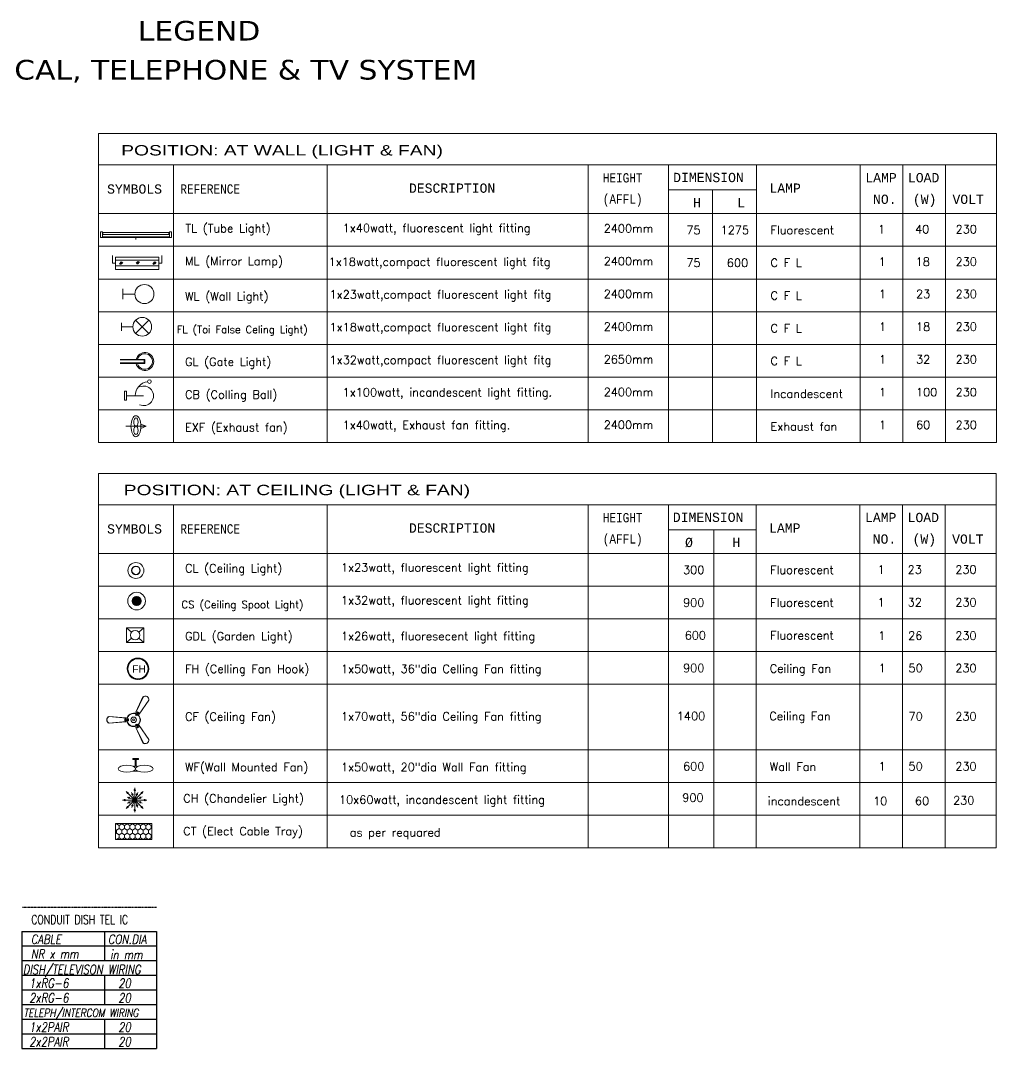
# Model space of a CAD drawing. Header units: inches. Extents: x 12301 to 12887, y -2511 to -2118.
# Drawn here: x 12516.5 to 12887.5, y -2508.2 to -2117.5 of the extents above; entities that cross this region are included whole.
import ezdxf

# ---------------------------------------------------------------- set-up
doc = ezdxf.new("R2010")
doc.units = ezdxf.units.IN
doc.header["$LTSCALE"] = 15
doc.header["$MEASUREMENT"] = 0
doc.linetypes.add('BORDER', pattern=[1.75, 0.5, -0.25, 0.5, -0.25, 0, -0.25])
doc.layers.get('0').update_dxf_attribs({"lineweight": 13})
for name, color, linetype, lineweight in [('E-CB-Calling-Bell', 1, 'Continuous', 18), ('E-CF-Ceiling-Fan', 7, 'Continuous', 18), ('E-CFL', 3, 'Continuous', 18), ('E-CH Light', 104, 'Continuous', 18), ('E-CKT', 7, 'Continuous', 9), ('E-CL-Ceiling-Light', 20, 'Continuous', 18), ('E-FH-Fan-hook', 4, 'Continuous', 18), ('E-fixtur', 2, 'Continuous', 18), ('E-GL-Gate-Light', 134, 'Continuous', 18), ('E-GL-Helogen-Light', 242, 'Continuous', 20), ('E-ML-Mirror-Light', 6, 'Continuous', 18), ('E-Tel Dish IC-Conduit', 11, 'BORDER', 30), ('E-WALL-LIGHT', 4, 'Continuous', 18), ('E-WF-Wall-Bracket-Fan', 212, 'Continuous', 18), ('E-WTL-Wall-Tube-Light', 6, 'Continuous', 18), ('Electrical Cable Tray', 230, 'Continuous', 18), ('LIGHTING', 7, 'Continuous', 18)]:
    doc.layers.add(name, color=color, linetype=linetype, lineweight=lineweight)
doc.styles.add('DIM', font='arial.ttf', dxfattribs={"width": 0.8, "height": 5})
doc.styles.add('SIMPLEX', font='simplex.shx', dxfattribs={"width": 0.7})
doc.styles.add('TAHUMA', font='tahoma.ttf')
doc.styles.add('TAVE1', font='ROMANS.shx', dxfattribs={"width": 0.75})
doc.styles.add('TEX', font='monotxt.shx', dxfattribs={"height": 12})
doc.styles.add('TX25', font='FAST.SHX', dxfattribs={"height": 250})

# ---------------------------------------------------------------- blocks, each defined once
blk = doc.blocks.new('WALL-LIGHT')
for p, q in [((-0.062, 0.259), (0.062, 0.259)), ((0, 0.114), (0, 0.259))]:
    blk.add_line(p, q)
blk.add_circle((0, 0), 0.114)
blk = doc.blocks.new('E-MIRROR')
for p, q in [((-2.08, 5.28, 10051), (-19.37, 5.28, 10051)), ((-19.37, 1.28, 10051), (-19.37, 5.28, 10051)), ((-19.37, 4.09, 10051), (-2.08, 4.09, 10051)), ((-18.21, 2.96), (-17.6, 3.58)), ((-17.97, 2.8, -10051), (-17.11, 3.68, -10051)), ((-11.61, 2.82), (-11, 3.44)), ((-11.38, 2.66, -10051), (-10.52, 3.55, -10051)), ((-4.95, 2.96), (-4.34, 3.58)), ((-4.71, 2.8, -10051), (-3.85, 3.68, -10051)), ((-2.08, 1.28, 10051), (-2.08, 5.28, 10051)), ((-19.37, 3.24, 10051), (-20.54, 3.24, 10051)), ((-20.54, 3.24, 10051), (-20.54, 0.63, 10051)), ((-19.37, 2.19, 10051), (-2.08, 2.19, 10051)), ((-2.08, 1.28, 10051), (-19.37, 1.28, 10051)), ((-17.53, 2.78), (-16.92, 3.4)), ((-10.94, 2.64), (-10.33, 3.27)), ((-4.27, 2.78), (-3.66, 3.4)), ((-2.08, 3.24, 10051), (-0.92, 3.24, 10051)), ((-0.92, 3.24, 10051), (-0.92, 0.63, 10051))]:
    blk.add_line(p, q)
blk = doc.blocks.new('A$C473D73AC')
at = {"ltscale": 2}
blk.add_line((248, 293), (248, 29), dxfattribs=at)
blk.add_lwpolyline([(176, 31), (315, 31), (315, 0), (176, 0)], close=True, dxfattribs=at)
blk.add_circle((28, 382), 28.4, dxfattribs=at)
for centre, major_axis, start_param, end_param in [((248, 382), (-155, 155), 0.914931, 2.35673), ((248, 293), (-107, 107), 3.49246, 7.503114)]:
    blk.add_ellipse(centre, major_axis=major_axis, ratio=1, start_param=start_param, end_param=end_param)
blk = doc.blocks.new('A$C28630CE7')
at = {"ltscale": 2}
for p, q in [((0, 1.33), (0, 5.2)), ((0, 5.2), (1.34, 5.2)), ((1.34, 1.33), (0, 1.33)), ((1.34, 5.2), (1.34, 1.33)), ((1.73, 4.6), (1.34, 4.6)), ((1.73, 3.61), (1.34, 3.61)), ((1.34, 1.33), (1.34, 1.8)), ((1.34, 1.8), (46.66, 1.8)), ((46.66, 1.33), (1.34, 1.33)), ((1.73, 3.4), (1.73, 4.81)), ((1.73, 4.81), (46.27, 4.81)), ((46.27, 3.4), (1.73, 3.4)), ((46.27, 3.4), (46.27, 4.81)), ((46.27, 4.6), (46.66, 4.6)), ((46.27, 3.61), (46.66, 3.61)), ((48, 5.2), (46.66, 5.2)), ((46.66, 5.2), (46.66, 1.33)), ((46.66, 1.8), (46.66, 1.33)), ((46.66, 1.33), (48, 1.33)), ((48, 1.33), (48, 5.2))]:
    blk.add_line(p, q, dxfattribs=at)
blk.add_line((24, 1.33), (24, 0))
blk = doc.blocks.new('FAN56')
at = {"layer": 'LIGHTING'}
for p, q in [((2.3, 7.9), (9.7, 23.9)), ((2.4, 7.8), (9.8, 23.8)), ((15.7, 20.4), (5.6, 6)), ((15.8, 20.4), (5.7, 5.9)), ((-25.5, 3.5), (-8, 2)), ((-25.5, 3.4), (-8, 1.8)), ((-9.1, 0.4), (-8.8, 0.6)), ((-8.2, 0.6), (-8.9, 1)), ((-8.4, -0.2), (-8.6, 0.1)), ((-6.7, 0.6), (-5.9, 0.9)), ((-6.4, -0.1), (-6.5, 0.2)), ((-6, 0.4), (-5.7, 0.6)), ((2.8, 6.1), (2.1, 5.6)), ((2.5, 5.6), (2.5, 5.2)), ((3.1, 5.6), (3.5, 5.6)), ((3.3, 5), (3.3, 4.7)), ((3.6, 7.4), (3.6, 8.2)), ((3.8, 5.5), (3.8, 4.6)), ((4, 7.4), (4.4, 7.4)), ((4.1, 8.2), (4.1, 7.8)), ((4.6, 6.8), (5.3, 7.2)), ((4.9, 7.7), (4.9, 7.4)), ((-8, -1.8), (-25.5, -3.4)), ((-8, -2), (-25.5, -3.5)), ((-9.1, -0.6), (-8.8, -0.4)), ((-8.2, -0.6), (-8.9, -1)), ((-6.7, -0.6), (-5.9, -0.9)), ((-6.1, -0.6), (-5.8, -0.4)), ((2.8, -6.1), (2.1, -5.6)), ((9.7, -23.9), (2.3, -7.9)), ((2.7, -5.4), (2.4, -5.2)), ((9.8, -23.8), (2.4, -7.8)), ((3.3, -5.5), (3.1, -5.8)), ((3.5, -5), (3.2, -4.8)), ((3.6, -7.4), (3.6, -8.2)), ((3.8, -5.5), (3.8, -4.6)), ((4.2, -8.1), (3.9, -7.9)), ((4.4, -7.2), (4.2, -7.5)), ((4.6, -6.8), (5.3, -7.2)), ((5.1, -7.6), (4.8, -7.5)), ((5.6, -6), (15.7, -20.4)), ((5.7, -5.9), (15.8, -20.4))]:
    blk.add_line(p, q, dxfattribs=at)
for centre, radius in [((-9, 0.5), 0.176), ((-8.5, -0.1), 0.176), ((-6.5, 0.1), 0.176), ((-5.9, 0.5), 0.176), ((0, 0), 2.91), ((0, 0), 2.8), ((0, 0), 1.16), ((0, 0), 1.04), ((2.5, 5.4), 0.176), ((3.3, 5.6), 0.176), ((3.3, 4.9), 0.176), ((4.1, 8), 0.176), ((4.2, 7.4), 0.176), ((4.9, 7.5), 0.176), ((-9, -0.5), 0.176), ((-5.9, -0.5), 0.176), ((2.5, -5.3), 0.176), ((3.2, -5.6), 0.176), ((3.4, -4.9), 0.176), ((4.1, -8), 0.176), ((4.3, -7.3), 0.176), ((4.9, -7.5), 0.176)]:
    blk.add_circle(centre, radius, dxfattribs=at)
for centre, radius, start, end in [((12.2, 21.2), 3.68, 347.3557, 132.6443), ((12.2, 21.2), 3.57, 347.726, 132.274), ((-24.4, 0), 3.68, 107.3557, 252.6443), ((-24.4, 0), 3.57, 107.726, 252.274), ((0, 0), 9.37, 175.5055, 184.4945), ((-9.1, 0.7), 0.293, 62.3685, 175.5055), ((0, 0), 8.2, 166.1924, 175.904), ((-7.4, 3), 2.53, 252.404, 287.596), ((0, 0), 7.03, 64.034, 175.92), ((0, 0), 6.68, 65.0324, 174.9676), ((-5.8, 0.7), 0.293, 353.3233, 114.7287), ((0, 0), 5.51, 173.3233, 186.6767), ((2.3, 5.3), 0.293, 125.2713, 246.6767), ((0, 0), 5.51, 53.3233, 66.6767), ((0, 0), 8.2, 64.096, 73.8076), ((1.2, 7.8), 2.38, 311.296, 348.704), ((3.5, 4.7), 0.293, 233.3233, 354.7287), ((3.9, 8.2), 0.293, 64.4945, 177.6315), ((6.3, 4.9), 2.53, 132.404, 167.596), ((0, 0), 6.68, 305.0324, 54.9676), ((0, 0), 7.03, 304.034, 55.92), ((0, 0), 9.37, 55.5055, 64.4945), ((0, 0), 8.2, 46.1924, 55.904), ((5.1, 7.5), 0.293, 302.3685, 55.5055), ((-9.1, -0.7), 0.293, 184.4945, 297.6315), ((-7.4, -2.8), 2.38, 71.296, 108.704), ((0, 0), 8.2, 184.096, 193.8076), ((0, 0), 7.03, 184.034, 295.92), ((0, 0), 6.68, 185.0324, 294.9676), ((-5.8, -0.7), 0.293, 245.2713, 6.6767), ((2.3, -5.3), 0.293, 113.3233, 234.7287), ((0, 0), 5.51, 293.3233, 306.6767), ((0, 0), 8.2, 286.1924, 295.904), ((1.1, -7.9), 2.53, 12.404, 47.596), ((3.5, -4.7), 0.293, 5.2713, 126.6767), ((3.9, -8.2), 0.293, 182.3685, 295.5055), ((6.2, -5), 2.38, 191.296, 228.704), ((0, 0), 9.37, 295.5055, 304.4945), ((0, 0), 8.2, 304.096, 313.8076), ((5.1, -7.5), 0.293, 304.4945, 57.6315), ((12.2, -21.2), 3.68, 227.3557, 12.6443), ((12.2, -21.2), 3.57, 227.726, 12.274)]:
    blk.add_arc(centre, radius, start, end, dxfattribs=at)
blk = doc.blocks.new('CL- Celling Light')
at = {"layer": 'E-CL-Ceiling-Light'}
for major_axis in [(4.48, 4.48), (2.48, 2.48), (2.24, 2.24)]:
    blk.add_ellipse((0, 0), major_axis=major_axis, ratio=1, start_param=5.497787, end_param=11.780972, dxfattribs=at)
blk = doc.blocks.new('E-FH')
at = {"ltscale": 2}
h = blk.add_hatch(dxfattribs=at)
h.set_pattern_fill('ANSI31', color=256, scale=45.36, style=0)
h.set_pattern_definition([(45, (145903.6855, -100361.581), (-4.00929545, 4.00929545), [])])
edge = h.paths.add_edge_path(flags=16)
edge.add_arc((77310.9, -227893.7), 96.2, 0, 360)
edge = h.paths.add_edge_path()
edge.add_arc((77310.9, -227893.7), 102.8, 0, 360)
for radius in [102.8, 96.2]:
    blk.add_circle((77310.9, -227893.7), radius, dxfattribs=at)
at = {"ltscale": 2, "style": 'TX25'}
blk.add_text('FH', height=72.58, dxfattribs=at).set_placement((77255.9, -227932.4))
blk = doc.blocks.new('E-GATE-LIGHT')
at = {"ltscale": 0.5}
for p, q in [((39.99, -9.94), (40.01, -28)), ((40.41, -10.37), (40.43, -28)), ((42.57, -10.36), (42.58, -28)), ((42.99, -9.94), (43.01, -28))]:
    blk.add_line(p, q, dxfattribs=at)
for p, q in [((39.99, -9.94), (42.99, -9.94)), ((40.41, -10.37), (42.57, -10.36))]:
    blk.add_line(p, q)
for radius in [6.53, 6.53, 5.68]:
    blk.add_arc((41.49, -9.94), radius, 283.33976, 256.76307, dxfattribs=at)
blk = doc.blocks.new('CH')
at = {"layer": 'E-fixtur', "color": 118}
for p, q in [((0, 0.217), (0, 0.251)), ((-0.217, 0), (-0.251, 0)), ((-0.035, 0), (-0.199, 0)), ((-0.154, 0.154), (-0.177, 0.177)), ((-0.155, 0.063), (-0.124, 0.05)), ((-0.025, 0.025), (-0.14, 0.14)), ((-0.107, 0.043), (-0.032, 0.013)), ((-0.065, 0.154), (-0.052, 0.124)), ((-0.045, 0.107), (-0.014, 0.032)), ((0, 0.199), (0, 0.035)), ((0.013, 0.032), (0.043, 0.107)), ((0.14, 0.14), (0.025, 0.025)), ((0.108, 0.045), (0.032, 0.014)), ((0.199, 0), (0.035, 0)), ((0.05, 0.124), (0.063, 0.155)), ((0.154, 0.065), (0.124, 0.052)), ((0.177, 0.177), (0.154, 0.154)), ((0.251, 0), (0.217, 0)), ((-0.154, -0.154), (-0.177, -0.177)), ((-0.123, -0.052), (-0.154, -0.065)), ((-0.025, -0.025), (-0.14, -0.14)), ((-0.032, -0.014), (-0.106, -0.045)), ((-0.063, -0.155), (-0.051, -0.124)), ((-0.043, -0.107), (-0.013, -0.032)), ((0, -0.035), (0, -0.199)), ((0.014, -0.032), (0.045, -0.107)), ((0.14, -0.14), (0.025, -0.025)), ((0.032, -0.013), (0.108, -0.044)), ((0.052, -0.124), (0.065, -0.154)), ((0.124, -0.051), (0.155, -0.063)), ((0.177, -0.177), (0.154, -0.154)), ((0, -0.217), (0, -0.251))]:
    blk.add_line(p, q, dxfattribs=at)
at = {"layer": 'E-fixtur', "color": 1}
for centre, radius in [((0, 0.208), 0.0138), ((0, 0.208), 0.0094), ((-0.208, 0), 0.0138), ((-0.208, 0), 0.0094), ((-0.147, 0.147), 0.0138), ((-0.147, 0.147), 0.0094), ((-0.115, 0.047), 0.0138), ((-0.115, 0.047), 0.0094), ((-0.048, 0.115), 0.0138), ((-0.048, 0.115), 0.0094), ((0, 0), 0.0348), ((0, 0), 0.0348), ((0, 0), 0.0292), ((0, 0), 0.0139), ((0.047, 0.115), 0.0138), ((0.047, 0.115), 0.0094), ((0.115, 0.048), 0.0138), ((0.115, 0.048), 0.0094), ((0.147, 0.147), 0.0138), ((0.147, 0.147), 0.0094), ((0.208, 0), 0.0138), ((0.208, 0), 0.0094), ((-0.147, -0.147), 0.0138), ((-0.147, -0.147), 0.0094), ((-0.115, -0.048), 0.0138), ((-0.115, -0.048), 0.0094), ((-0.047, -0.115), 0.0138), ((-0.047, -0.115), 0.0094), ((0, -0.208), 0.0138), ((0, -0.208), 0.0094), ((0.048, -0.115), 0.0138), ((0.048, -0.115), 0.0094), ((0.115, -0.047), 0.0138), ((0.115, -0.047), 0.0094), ((0.147, -0.147), 0.0138), ((0.147, -0.147), 0.0094)]:
    blk.add_circle(centre, radius, dxfattribs=at)
at = {"layer": 'E-fixtur', "color": 5}
for centre, radius, start, end in [((-0.024, 0.008), 0.00395, 84.0239, 157.4781), ((-0.024, 0.008), 0.00395, 166.5219, 239.9761), ((-0.024, 0.007), 0.00296, 234.8558, 279.1614), ((-0.024, 0.008), 0.00296, 44.8386, 89.1442), ((-0.022, -0.007), 0.0114, 70.1052, 96.7959), ((-0.014, 0.019), 0.0114, 227.2041, 253.8948), ((-0.015, 0.021), 0.00395, 130.5219, 203.9761), ((-0.016, 0.008), 0.00449, 241.1893, 314.1417), ((-0.015, 0.02), 0.00296, 198.8558, 243.1614), ((-0.015, 0.02), 0.00395, 48.0239, 121.4781), ((-0.022, 0.007), 0.0114, 34.1052, 60.7959), ((-0.018, 0.004), 0.00449, 9.8583, 82.8107), ((-0.009, 0.016), 0.00449, 205.1893, 278.1417), ((-0.014, 0.021), 0.00296, 8.8386, 53.1442), ((0, 0.024), 0.0114, 191.2041, 217.8948), ((-0.012, 0.013), 0.00449, 333.8583, 46.8107), ((0, 0.025), 0.00395, 94.5219, 167.9761), ((-0.001, 0.025), 0.00296, 162.8558, 207.1614), ((-0.014, 0.019), 0.0114, 358.1052, 24.7959), ((0.002, 0.018), 0.00449, 169.1893, 242.1417), ((0, 0.025), 0.00395, 12.0239, 85.4781), ((-0.002, 0.018), 0.00449, 297.8583, 10.8107), ((0.014, 0.019), 0.0114, 155.2041, 181.8948), ((0.001, 0.025), 0.00296, 332.8386, 17.1442), ((0.012, 0.013), 0.00449, 133.1893, 206.1417), ((0.009, 0.016), 0.00449, 261.8583, 334.8107), ((0, 0.024), 0.0114, 322.1052, 348.7959), ((0.014, 0.021), 0.00296, 126.8558, 171.1614), ((0.015, 0.02), 0.00395, 58.5219, 131.9761), ((0.022, 0.007), 0.0114, 119.2041, 145.8948), ((0.018, 0.004), 0.00449, 97.1893, 170.1417), ((0.016, 0.008), 0.00449, 225.8583, 298.8107), ((0.015, 0.021), 0.00395, 336.0239, 49.4781), ((0.015, 0.02), 0.00296, 296.8386, 341.1442), ((0.014, 0.019), 0.0114, 286.1052, 312.7959), ((0.022, -0.007), 0.0114, 83.2041, 109.8948), ((0.024, 0.008), 0.00296, 90.8558, 135.1614), ((0.024, 0.008), 0.00395, 22.5219, 95.9761), ((0.024, 0.007), 0.00296, 260.8386, 305.1442), ((0.024, 0.008), 0.00395, 300.0239, 13.4781), ((-0.024, -0.008), 0.00395, 120.0239, 193.4781), ((-0.024, -0.008), 0.00395, 202.5219, 275.9761), ((-0.024, -0.007), 0.00296, 80.8386, 125.1442), ((-0.022, 0.007), 0.0114, 263.2041, 289.8948), ((-0.024, -0.008), 0.00296, 270.8558, 315.1614), ((-0.014, -0.019), 0.0114, 106.1052, 132.7959), ((-0.016, -0.008), 0.00449, 45.8583, 118.8107), ((-0.015, -0.021), 0.00395, 156.0239, 229.4781), ((-0.015, -0.02), 0.00296, 116.8386, 161.1442), ((-0.018, -0.004), 0.00449, 277.1893, 350.1417), ((-0.022, -0.007), 0.0114, 299.2041, 325.8948), ((-0.015, -0.02), 0.00395, 238.5219, 311.9761), ((-0.009, -0.016), 0.00449, 81.8583, 154.8107), ((-0.014, -0.021), 0.00296, 306.8558, 351.1614), ((0, -0.024), 0.0114, 142.1052, 168.7959), ((-0.012, -0.013), 0.00449, 313.1893, 26.1417), ((-0.001, -0.025), 0.00296, 152.8386, 197.1442), ((0, -0.025), 0.00395, 192.0239, 265.4781), ((-0.014, -0.019), 0.0114, 335.2041, 1.8948), ((0.002, -0.018), 0.00449, 117.8583, 190.8107), ((-0.002, -0.018), 0.00449, 349.1893, 62.1417), ((0, -0.025), 0.00395, 274.5219, 347.9761), ((0.014, -0.019), 0.0114, 178.1052, 204.7959), ((0.001, -0.025), 0.00296, 342.8558, 27.1614), ((0.009, -0.016), 0.00449, 25.1893, 98.1417), ((0.012, -0.013), 0.00449, 153.8583, 226.8107), ((0, -0.024), 0.0114, 11.2041, 37.8948), ((0.014, -0.021), 0.00296, 188.8386, 233.1442), ((0.015, -0.02), 0.00395, 228.0239, 301.4781), ((0.016, -0.008), 0.00449, 61.1893, 134.1417), ((0.018, -0.004), 0.00449, 189.8583, 262.8107), ((0.022, -0.007), 0.0114, 214.1052, 240.7959), ((0.014, -0.019), 0.0114, 47.2041, 73.8948), ((0.015, -0.02), 0.00296, 18.8558, 63.1614), ((0.015, -0.021), 0.00395, 310.5219, 23.9761), ((0.022, 0.007), 0.0114, 250.1052, 276.7959), ((0.024, -0.008), 0.00296, 224.8386, 269.1442), ((0.024, -0.007), 0.00296, 54.8558, 99.1614), ((0.024, -0.008), 0.00395, 264.0239, 337.4781), ((0.024, -0.008), 0.00395, 346.5219, 59.9761)]:
    blk.add_arc(centre, radius, start, end, dxfattribs=at)
blk = doc.blocks.new('EXF')
at = {"layer": 'E-fixtur', "color": 196, "ltscale": 5}
for q in [(-0.255, 0), (0.122, 0.055), (0.122, -0.055)]:
    blk.add_line((0.255, 0), q, dxfattribs=at)
at = {"layer": 'E-fixtur', "color": 6, "extrusion": (0, 0, -1)}
blk.add_ellipse((-0.002, 0), major_axis=(0, 0.267), ratio=0.472522, dxfattribs=at)
at = {"layer": 'E-fixtur', "color": 200, "ltscale": 5}
blk.add_ellipse((-0.002, 0.107), major_axis=(0, 0.107), ratio=0.528937, start_param=3.141593, end_param=9.424778, dxfattribs=at)
at = {"layer": 'E-fixtur', "color": 200, "ltscale": 5, "extrusion": (0, 0, -1)}
blk.add_ellipse((-0.002, -0.107), major_axis=(0, 0.107), ratio=0.528937, dxfattribs=at)
blk = doc.blocks.new('IC')
h = blk.add_hatch()
h.set_pattern_fill('ANSI37', color=256, scale=5, style=0)
h.set_pattern_definition([(45, (-31987.5, 39264), (-0.441941738, 0.441941738), []), (135, (-31987.5, 39264), (-0.441941738, -0.441941738), [])])
h.paths.add_polyline_path([(-28.43, 23.91, 1), (-35.55, 23.91, 1)])
for radius in [7.12, 3.56]:
    blk.add_circle((-31.99, 23.91), radius)
blk = doc.blocks.new('GL-LIGHT')
at = {"layer": 'E-GL-Helogen-Light'}
for p, q in [((-71.3, 278.5), (-43.7, 255)), ((-4.1, 255), (23.5, 278.5)), ((-71.3, 197.9), (-43.7, 221.4)), ((-4.1, 221.4), (23.5, 197.9))]:
    blk.add_line(p, q, dxfattribs=at)
blk.add_lwpolyline([(-71.3, 197.9), (23.5, 197.9), (23.5, 278.5), (-71.3, 278.5)], close=True, dxfattribs=at)
blk.add_circle((-23.9, 238.2), 26, dxfattribs=at)
blk = doc.blocks.new('A$C5B1A0392')
for p, q in [((371, 130), (371, 279)), ((396, 130), (396, 279))]:
    blk.add_line(p, q)
at = {"ltscale": 2}
blk.add_lwpolyline([(322, 298), (448, 298), (448, 279), (322, 279)], close=True, dxfattribs=at)
for centre, start, end in [((382, -153), 80.1456, 99.8544), ((382, 304), 260.1456, 279.8544)]:
    blk.add_arc(centre, 283, start, end, dxfattribs=at)
at = {"extrusion": (0, 0, -1)}
blk.add_ellipse((191, 75), major_axis=(191, 0), ratio=0.395131, dxfattribs=at)
blk.add_ellipse((573, 75), major_axis=(-191, 0), ratio=0.395131)

msp = doc.modelspace()

# ---------------------------------------------------------------- hatches: boundary and pattern name
at = {"layer": 'Electrical Cable Tray'}
h = msp.add_hatch(dxfattribs=at)
h.set_pattern_fill('HONEY', color=256, scale=9.382059, angle=270, style=0)
h.set_pattern_definition([(270, (23163.2969, -12527.9378), (1.01563769, -1.75913609), [1.1727574, -2.34551479]), (30, (23163.2969, -12527.9378), (1.0156377, 1.759136086), [1.1727574, -2.34551479]), (330, (23163.2969, -12527.9378), (2.03127539, -4e-09), [-2.34551479, 1.1727574])])
h.paths.add_polyline_path([(12552.54, -2422.75), (12566.35, -2422.75), (12566.35, -2428.8), (12552.54, -2428.8)])

# ---------------------------------------------------------------- linework, layer by layer
at = {"layer": 'E-fixtur', "color": 1}
for p, q in [((12546.17, -2160.5), (12546.17, -2277.96)), ((12546.17, -2160.5), (12887.46, -2160.5)), ((12887.46, -2160.5), (12887.46, -2277.96)), ((12546.17, -2277.96), (12887.46, -2277.96)), ((12546.17, -2289.65), (12887.33, -2289.65)), ((12546.17, -2289.65), (12546.17, -2432)), ((12887.33, -2289.65), (12887.33, -2432)), ((12546.17, -2432), (12887.33, -2432))]:
    msp.add_line(p, q, dxfattribs=at)
at = {"layer": 'E-fixtur', "color": 36}
for p, q in [((12546.17, -2172.4), (12887.46, -2172.4)), ((12574.66, -2172.4), (12574.66, -2190.87)), ((12632.98, -2172.4), (12632.98, -2277.96)), ((12732.19, -2172.4), (12732.19, -2277.96)), ((12762.78, -2172.4), (12762.78, -2277.96)), ((12796.3, -2172.4), (12796.3, -2277.96)), ((12835.66, -2172.4), (12835.66, -2277.96)), ((12851.86, -2172.4), (12851.86, -2277.96)), ((12868.06, -2172.4), (12868.06, -2277.96)), ((12762.78, -2181.9), (12796.3, -2181.9)), ((12779.54, -2181.9), (12779.54, -2277.96)), ((12546.17, -2190.87), (12887.46, -2190.87)), ((12574.66, -2190.87), (12574.66, -2277.96)), ((12546.17, -2203.32), (12887.46, -2203.32)), ((12546.17, -2215.76), (12887.46, -2215.76)), ((12546.17, -2228.2), (12887.46, -2228.2)), ((12546.17, -2240.64), (12887.46, -2240.64)), ((12546.17, -2253.08), (12887.46, -2253.08)), ((12546.17, -2265.52), (12887.46, -2265.52)), ((12546.17, -2301.55), (12887.33, -2301.55)), ((12574.66, -2301.55), (12574.66, -2432)), ((12632.98, -2301.55), (12632.98, -2432)), ((12732.19, -2301.55), (12732.19, -2432)), ((12762.78, -2301.55), (12762.78, -2432)), ((12796.17, -2301.55), (12796.17, -2432)), ((12835.54, -2301.55), (12835.54, -2432)), ((12851.73, -2301.55), (12851.73, -2432)), ((12867.93, -2301.55), (12867.93, -2432)), ((12762.78, -2311.05), (12796.17, -2311.05)), ((12780.07, -2311.05), (12780.07, -2432)), ((12546.17, -2320.03), (12887.33, -2320.03)), ((12546.17, -2332.47), (12887.33, -2332.47)), ((12546.17, -2344.91), (12887.33, -2344.91)), ((12546.17, -2357.35), (12887.33, -2357.35)), ((12546.17, -2369.79), (12887.33, -2369.79)), ((12546.17, -2394.67), (12887.33, -2394.67)), ((12546.17, -2407.11), (12887.33, -2407.11)), ((12546.17, -2419.55), (12887.33, -2419.55))]:
    msp.add_line(p, q, dxfattribs=at)
at = {"layer": 'E-Tel Dish IC-Conduit', "ltscale": 0.002}
msp.add_line((12517.28, -2454.47), (12568.12, -2454.47), dxfattribs=at)
at = {"layer": 'E-Tel Dish IC-Conduit', "linetype": 'ByBlock', "lineweight": -2}
for p, q in [((12516.99, -2463.7), (12568.2, -2463.7)), ((12568.2, -2463.7), (12568.2, -2508.2)), ((12516.99, -2469.26), (12568.2, -2469.26)), ((12516.99, -2474.82), (12568.2, -2474.82)), ((12516.99, -2480.39), (12568.2, -2480.39)), ((12516.99, -2485.95), (12568.2, -2485.95)), ((12516.99, -2485.95), (12568.2, -2485.95)), ((12516.99, -2491.51), (12568.2, -2491.51)), ((12516.99, -2491.51), (12568.2, -2491.51)), ((12516.99, -2497.08), (12568.2, -2497.08)), ((12516.99, -2502.64), (12568.2, -2502.64)), ((12516.99, -2502.64), (12568.2, -2502.64)), ((12516.99, -2508.2), (12568.2, -2508.2))]:
    msp.add_line(p, q, dxfattribs=at)
at = {"layer": 'E-Tel Dish IC-Conduit', "linetype": 'ByBlock', "lineweight": -2, "ltscale": 0.007}
for p, q in [((12516.99, -2463.7), (12516.99, -2508.2)), ((12548.36, -2463.7), (12548.36, -2474.82)), ((12548.36, -2480.39), (12548.36, -2485.95)), ((12548.36, -2485.95), (12548.36, -2491.51)), ((12548.36, -2497.08), (12548.36, -2502.64)), ((12548.36, -2502.64), (12548.36, -2508.2))]:
    msp.add_line(p, q, dxfattribs=at)
at = {"layer": 'E-WALL-LIGHT', "color": 1}
for p, q in [((12554.82, -2232.38), (12554.82, -2235.47)), ((12559.17, -2233.93), (12554.82, -2233.93)), ((12560.22, -2236.45), (12565.26, -2231.41)), ((12565.26, -2236.45), (12560.22, -2231.41))]:
    msp.add_line(p, q, dxfattribs=at)
msp.add_circle((12562.74, -2233.93), 3.56, dxfattribs=at)
at = {"layer": 'Electrical Cable Tray'}
msp.add_lwpolyline([(12552.54, -2422.75), (12566.35, -2422.75), (12566.35, -2428.8), (12552.54, -2428.8)], close=True, dxfattribs=at)

# ---------------------------------------------------------------- block references
at = {"layer": 'E-CB-Calling-Bell', "xscale": 0.02470103999075945, "yscale": 0.0247010399998544, "zscale": 0.02470104, "rotation": 270}
msp.add_blockref('A$C473D73AC', (12556.03, -2254.04), dxfattribs=at)
at = {"layer": 'E-CF-Ceiling-Fan', "color": 3, "xscale": 0.3641632086328173, "yscale": 0.3641632086309983, "zscale": 0.3641632086311714}
msp.add_blockref('FAN56', (12559.48, -2383.32), dxfattribs=at)
at = {"layer": 'E-CFL', "ltscale": 20, "xscale": 0.4718133482692792, "yscale": 0.4718133482692792, "zscale": 0.4718133482663518, "rotation": 90}
msp.add_blockref('IC', (12571.89, -2323.06), dxfattribs=at)
at = {"layer": 'E-CH Light', "xscale": 18.27373859909858, "yscale": 18.27373859909858, "zscale": 18.27373859909643}
msp.add_blockref('CH', (12559.87, -2413.8), dxfattribs=at)
at = {"layer": 'E-CL-Ceiling-Light', "xscale": 0.4777436637341452, "yscale": 0.4777436637341452, "zscale": 0.4777436637341452}
msp.add_blockref('CL- Celling Light', (12560.33, -2326.54), dxfattribs=at)
at = {"layer": 'E-FH-Fan-hook', "xscale": 0.03977636734271073, "yscale": 0.03977636732088285, "zscale": 0.03977636732638761}
msp.add_blockref('E-FH', (9485.97, 6700.88), dxfattribs=at)
at = {"layer": 'E-fixtur', "xscale": 14.92688432112482, "yscale": 14.92688432112664, "zscale": 14.92688432112601}
msp.add_blockref('EXF', (12560.36, -2271.72), dxfattribs=at)
at = {"layer": 'E-GL-Gate-Light', "xscale": 0.5194689521812528, "yscale": 0.5194689521786131, "zscale": 0.5194689521812528, "rotation": 269.8942699295785}
msp.add_blockref('E-GATE-LIGHT', (12568.92, -2225.57), dxfattribs=at)
at = {"layer": 'E-GL-Helogen-Light', "xscale": 0.07015559186402243, "yscale": 0.07015559186584142, "zscale": 0.0701555918687969, "rotation": 180}
msp.add_blockref('GL-LIGHT', (12558.36, -2334.43), dxfattribs=at)
at = {"layer": 'E-ML-Mirror-Light', "xscale": 0.9545574529511214, "yscale": 1.145468943567721, "zscale": 0.9545574529664009, "rotation": 180}
msp.add_blockref('E-MIRROR', (12550.6, -2206.05, -9602.36), dxfattribs=at)
at = {"layer": 'E-WALL-LIGHT', "xscale": 31.8987708447039, "yscale": 31.89877068052374, "zscale": 31.89877084477114, "rotation": 90}
msp.add_blockref('WALL-LIGHT', (12563.56, -2221.48), dxfattribs=at)
at = {"layer": 'E-WF-Wall-Bracket-Fan', "xscale": 0.01742752708897323, "yscale": 0.01742752709833439, "zscale": 0.01742752709732331, "rotation": 359.9343416981701}
msp.add_blockref('A$C5B1A0392', (12553.56, -2403.19), dxfattribs=at)
at = {"layer": 'E-WTL-Wall-Tube-Light', "xscale": 0.5623540249289363, "yscale": 0.5623540249289363, "zscale": 0.5623540249289363}
msp.add_blockref('A$C28630CE7', (12546.84, -2200.75), dxfattribs=at)

# ---------------------------------------------------------------- texts
at = {"layer": 'E-CKT', "color": 5, "style": 'TAHUMA', "width": 1.286268}
for s, height, p in [('LEGEND', 7.462, (12561.04, -2125.13)), ('ELECTRICAL, TELEPHONE & TV SYSTEM', 7.4621, (12467.46, -2139.95))]:
    msp.add_text(s, height=height, dxfattribs=at).set_placement(p)
at = {"layer": 'E-fixtur', "color": 7, "style": 'DIM', "width": 1.330194}
for s, p in [('POSITION: AT WALL (LIGHT & FAN)', (12554.74, -2168.81)), ('POSITION: AT CEILING (LIGHT & FAN)', (12555.71, -2297.92))]:
    msp.add_text(s, height=3.9361, dxfattribs=at).set_placement(p)
at = {"layer": 'E-fixtur', "color": 7, "ltscale": 10, "style": 'TEX'}
for s, height, width, p in [('HEIGHT', 3.542, 0.822133, (12737.81, -2179.08)), ('DIMENSION', 3.542, 0.972583, (12764.57, -2178.95)), ('LAMP', 3.542, 0.972583, (12837.62, -2179.01)), ('LOAD', 3.542, 0.972583, (12853.81, -2179.01)), ('SYMBOLS', 3.542, 0.972583, (12549.38, -2183.34)), ('REFERENCE', 3.542, 0.822133, (12577.23, -2183.34)), ('DESCRIPTION', 3.5425, 0.972583, (12664.13, -2183)), ('LAMP', 3.542, 0.972583, (12801.17, -2183)), ('(AFFL)', 3.542, 0.822133, (12737.81, -2187.15)), ('NO.', 3.542, 0.972583, (12840.54, -2187.22)), ('(W)', 3.542, 0.972583, (12855.69, -2187.22)), ('VOLT', 3.542, 0.972583, (12870.74, -2187.24)), ('H', 3.54, 0.972583, (12772.12, -2188.51)), ('L', 3.54, 0.972583, (12788.9, -2188.51)), ('HEIGHT', 3.542, 0.822133, (12737.81, -2308.24)), ('DIMENSION', 3.542, 0.972583, (12764.43, -2308.1)), ('LAMP', 3.542, 0.972583, (12837.49, -2308.17)), ('LOAD', 3.542, 0.972583, (12853.69, -2308.17)), ('DESCRIPTION', 3.5425, 0.972583, (12664.13, -2312.18)), ('LAMP', 3.542, 0.972583, (12801.04, -2312.18)), ('SYMBOLS', 3.542, 0.972583, (12549.38, -2312.52)), ('REFERENCE', 3.542, 0.822133, (12577.23, -2312.52)), ('(AFFL)', 3.542, 0.822133, (12737.81, -2316.3)), ('(W)', 3.542, 0.972583, (12855.56, -2316.38)), ('%%C', 3.542, 0.972583, (12769.09, -2317.66)), ('H', 3.54, 0.972583, (12787.09, -2317.66)), ('NO.', 3.542, 0.972583, (12840.42, -2316.38)), ('VOLT', 3.542, 0.972583, (12870.61, -2316.39))]:
    msp.add_text(s, height=height, dxfattribs=dict(at, width=width)).set_placement(p)
at = {"layer": 'E-fixtur', "color": 7, "style": 'SIMPLEX'}
for s, height, p in [('TL (Tube Light)', 3.1489, (12579.15, -2198.08)), ('1x40watt, fluorescent light fitting', 3.1489, (12638.95, -2197.95)), ('2400mm', 3.149, (12738.15, -2198.11)), ('1', 3.15, (12842.45, -2198.41)), ('40', 3.149, (12856.54, -2198.41)), ('230', 3.149, (12871.94, -2198.41)), ('75', 3.149, (12769.56, -2198.73)), ('1275', 3.149, (12782.61, -2198.73)), ('Fluorescent', 3.1489, (12801.59, -2198.74)), ('ML (Mirror Lamp)', 3.1489, (12579, -2210.52)), ('1x18watt,compact fluorescent light fitg', 3.1489, (12633.59, -2210.81)), ('2400mm', 3.149, (12738.15, -2210.55)), ('75', 3.149, (12769.56, -2211.18)), ('600', 3.149, (12784.97, -2211.18)), ('C F L', 3.149, (12801.59, -2211.18)), ('1', 3.15, (12842.66, -2210.77)), ('18', 3.149, (12856.74, -2210.77)), ('230', 3.149, (12871.94, -2210.77)), ('WL (Wall Light)', 3.1489, (12579, -2223.93)), ('1x23watt,compact fluorescent light fitg', 3.1489, (12633.93, -2223.21)), ('2400mm', 3.149, (12738.15, -2222.99)), ('C F L ', 3.149, (12801.59, -2223.62)), ('1', 3.15, (12842.79, -2223.01)), ('23', 3.149, (12856.88, -2223.01)), ('230', 3.149, (12871.94, -2223.01)), ('FL (Toi False Celing Light)', 2.7773, (12575.86, -2236.34)), ('1x18watt,compact fluorescent light fitg', 3.1489, (12633.93, -2235.65)), ('2400mm', 3.149, (12738.15, -2235.43)), ('C F L ', 3.149, (12801.59, -2236.06)), ('1', 3.15, (12842.79, -2235.45)), ('18', 3.149, (12856.88, -2235.45)), ('230', 3.149, (12871.94, -2235.45)), ('GL (Gate Light)', 3.1489, (12579, -2248.81)), ('1x32watt,compact fluorescent light fitg', 3.1489, (12633.93, -2248.09)), ('2650mm', 3.149, (12738.15, -2247.87)), ('C F L ', 3.149, (12801.59, -2248.51)), ('1', 3.15, (12842.79, -2247.9)), ('32', 3.149, (12856.88, -2247.9)), ('230', 3.149, (12871.94, -2247.9)), ('CB (Colling Ball)', 3.1489, (12579, -2261.25)), ('1x100watt, incandescent light fitting.', 3.1489, (12638.92, -2260.38)), ('2400mm', 3.149, (12738.15, -2260.31)), ('Incandescent', 3.1489, (12801.59, -2260.95)), ('1', 3.15, (12842.79, -2260.34)), ('100', 3.149, (12856.88, -2260.34)), ('230', 3.149, (12871.94, -2260.34)), ('1x40watt, Exhaust fan fitting.', 3.1489, (12638.92, -2272.82)), ('2400mm', 3.149, (12738.15, -2272.75)), ('1', 3.15, (12842.79, -2272.78)), ('60', 3.149, (12856.88, -2272.78)), ('230', 3.149, (12871.94, -2272.78)), ('EXF (Exhaust fan)', 3.1489, (12579, -2273.69)), ('Exhaust fan', 3.1489, (12801.59, -2273.39)), ('CL (Ceiling Light)', 3.1489, (12579, -2327.28)), ('1x23watt, fluorescent light fitting', 3.1489, (12638.27, -2326.99)), ('300', 3.149, (12768.33, -2327.89)), ('Fluorescent', 3.1489, (12801.46, -2327.89)), ('1', 3.15, (12842.33, -2327.76)), ('23', 3.149, (12853.69, -2327.76)), ('230', 3.149, (12871.82, -2327.76)), ('1x32watt, fluorescent light fitting', 3.1489, (12638.27, -2339.43)), ('CS (Ceiling Spoot Light)', 2.834, (12577.62, -2340.91)), ('900', 3.149, (12768.33, -2340.33)), ('Fluorescent', 3.1489, (12801.46, -2340.34)), ('1', 3.15, (12842.33, -2340.2)), ('32', 3.149, (12853.69, -2340.2)), ('230', 3.149, (12871.82, -2340.2)), ('GDL (Garden Light)', 3.1489, (12579, -2353.08)), ('1x26watt, fluoresecent light fitting', 3.1489, (12638.27, -2353.07)), ('600', 3.149, (12768.95, -2352.77)), ('Fluorescent', 3.1489, (12801.46, -2352.78)), ('1', 3.15, (12842.54, -2352.87)), ('26', 3.149, (12853.9, -2352.87)), ('230', 3.149, (12871.82, -2352.87)), ('FH (Celling Fan Hook)', 3.1489, (12579, -2365.52)), ('1x50watt, 36"dia Celling Fan fitting', 3.1489, (12638.27, -2365.51)), ('900', 3.149, (12768.33, -2365.21)), ('Ceiling Fan', 3.1489, (12801.27, -2365.39)), ('1', 3.15, (12842.67, -2365.22)), ('50', 3.149, (12854.04, -2365.22)), ('230', 3.149, (12871.82, -2365.22)), ('CF (Ceiling Fan)', 3.1489, (12579, -2383.66)), ('1x70watt, 56"dia Ceiling Fan fitting', 3.1489, (12638.27, -2383.58)), ('1400', 3.149, (12765.95, -2383.44)), ('Ceiling Fan', 3.1489, (12801.11, -2383.45)), ('70', 3.149, (12854.04, -2383.58)), ('230', 3.149, (12871.82, -2383.58)), ('WF(Wall Mounted Fan)', 3.1489, (12579, -2402.84)), ('1x50watt, 20"dia Wall Fan fitting', 3.1489, (12638.27, -2402.83)), ('600', 3.149, (12768.33, -2402.53)), ('Wall Fan', 3.149, (12801.27, -2402.71)), ('1', 3.15, (12842.67, -2402.54)), ('50', 3.149, (12854.04, -2402.54)), ('230', 3.149, (12871.82, -2402.54)), ('CH (Chandelier Light)', 3.1489, (12578.33, -2414.74)), ('10x60watt, incandescent light fitting', 3.1489, (12637.53, -2415.23)), ('900', 3.149, (12768.02, -2414.47)), ('incandescent', 3.1489, (12800.57, -2415.78)), ('10', 3.149, (12840.58, -2415.74)), ('60', 3.149, (12856.46, -2415.7)), ('230', 3.149, (12870.97, -2415.51)), ('CT (Elect Cable Tray)', 3.1489, (12578.33, -2427.19)), ('as per requared', 3.1489, (12641.62, -2427.67))]:
    msp.add_text(s, height=height, dxfattribs=at).set_placement(p)
at = {"layer": 'E-Tel Dish IC-Conduit', "lineweight": -2, "ltscale": 0.007, "style": 'TAVE1', "width": 0.75}
msp.add_text('CONDUIT DISH TEL IC', height=3.4524, dxfattribs=at).set_placement((12520.54, -2460.95))
at = {"layer": 'E-Tel Dish IC-Conduit', "linetype": 'ByBlock', "lineweight": -2, "ltscale": 0.007, "style": 'TAVE1', "oblique": 10, "width": 0.8}
for s, p in [('CABLE', (12520.4, -2468.46)), ('NR x mm', (12520.4, -2474.03)), ('in mm ', (12550.56, -2474.28)), ('1xRG-6', (12519.74, -2485.16)), ('20', (12553.62, -2485.16)), ('2xRG-6', (12519.74, -2490.72)), ('20', (12553.62, -2490.72)), ('1x2PAIR', (12519.74, -2501.85)), ('20', (12553.62, -2501.85)), ('2x2PAIR', (12519.74, -2507.41)), ('20', (12553.62, -2507.41))]:
    msp.add_text(s, height=3.493, dxfattribs=at).set_placement(p)
at = {"layer": 'E-Tel Dish IC-Conduit', "linetype": 'ByBlock', "lineweight": -2, "style": 'TAVE1', "oblique": 10, "width": 0.8}
for s, height, p in [('CON.DIA', 3.493, (12549.72, -2468.46)), ('DISH/TELEVISON WIRING', 3.4931, (12517.35, -2479.98)), ('TELEPH/INTERCOM WIRING', 3.1088, (12517.69, -2496.25))]:
    msp.add_text(s, height=height, dxfattribs=at).set_placement(p)

doc.saveas('drawing.dxf')
